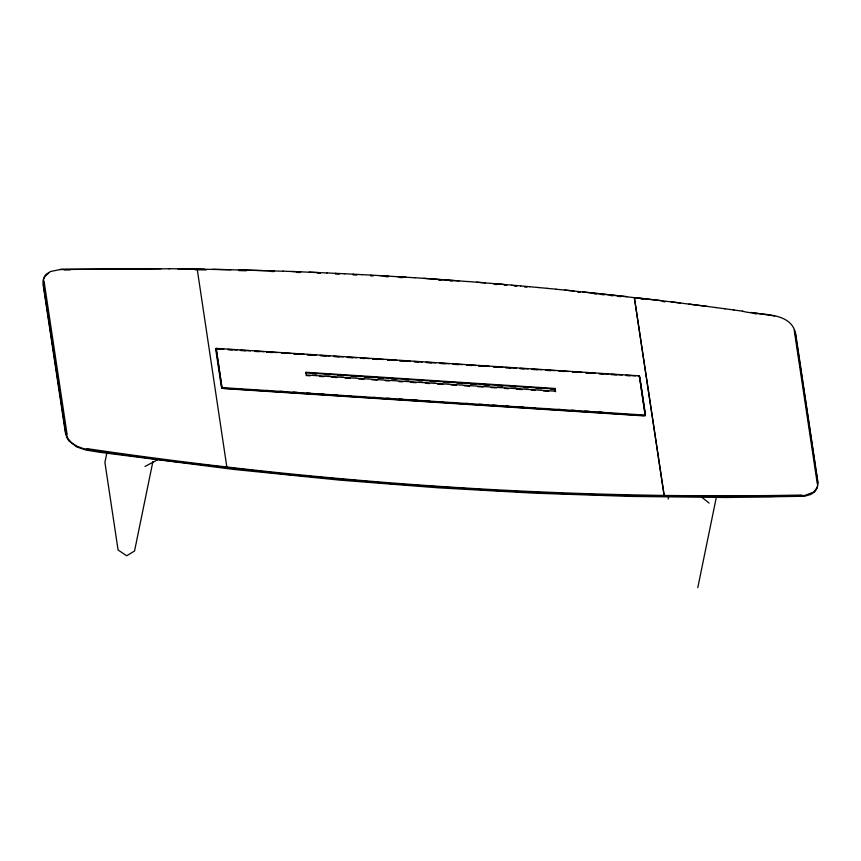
<?xml version="1.0" encoding="UTF-8"?>
<svg xmlns="http://www.w3.org/2000/svg" width="861" height="861" viewBox="0 0 861 861"><rect width="100%" height="100%" fill="white"/><g stroke="black" fill="none" stroke-linecap="round" stroke-linejoin="round"><path stroke-width="1.29" d="M44.051 281.095L67.136 434.73M817.261 483.484L794.165 329.849M43.427 279.491L43.384 284.636L65.867 433.643L67.987 438.615L71.603 442.78L76.747 446.116L83.399 448.635L100.489 451.616L171.769 461.227L287.23 474.379L393.402 483.839L499.186 490.716L569.498 493.859L639.637 495.861L770.681 496.528L804.626 495.505L813.667 492.105L817.304 487.315M817.573 486.573L817.616 481.428L815.776 469.159M107.076 451.896L104.913 462.411L118.075 549.985L126.685 555.775L134.531 551.051L152.871 461.722M216.133 348.909L216.24 348.361L639.389 375.859L645.287 415.11L645.18 415.669L222.03 388.171L216.133 348.909L220.147 349.168M222.03 388.171L216.24 348.361M305.741 373.383L305.967 372.275L555.151 388.472L555.56 391.195L306.376 374.998L305.967 372.275M306.376 374.998L306.258 375.547L310.283 375.816M555.151 388.472L554.925 389.581L550.911 389.323M639.389 375.859L645.18 415.669M668.168 499.014L668.706 496.388M697.787 587.654L716.126 498.336M43.696 278.738L45.116 276.112L48.743 273.045M145.025 466.447L157.907 459.602M59.732 269.536L160.91 268.729M801.569 495.043C562.545 499.692 323.123 483.419 86.638 448.581M64.188 269.891L70.408 269.794M169.628 268.793L61.54 269.256L50.508 271.506L46.279 274.239L44.46 276.629L43.276 280.223L43.233 285.368L65.35 432.534L66.954 437.786L68.869 440.832L76.597 446.859L85.799 450.034L100.339 452.359L233.848 469.428L340.213 480.169L437.377 487.756L534.218 493.17L630.726 496.42L726.91 497.497L804.475 496.248L810.492 494.558L814.721 491.825L817.154 488.058L817.95 482.515L795.65 333.519C790.549 310.595 758.896 315.836 742.354 311.187M169.025 268.707L204.541 269.224M177.764 268.783L230.759 269.73M195.103 269.741L206.36 269.913M212.764 269.289L274.508 270.935M239.035 269.848L283.269 271.237M238.884 270.591L246.397 270.774M271.441 271.506L273.949 271.592M282.871 271.14L300.79 271.882M291.653 271.452L318.322 272.593M296.518 272.388L300.274 272.528M309.217 272.141L327.094 272.98M317.849 273.238L320.357 273.357M326.782 272.883L335.865 273.378M335.575 273.292L344.648 273.798M335.424 274.035L339.191 274.207M344.368 273.712L353.419 274.239M353.161 274.153L362.201 274.691M353.01 274.885L356.777 275.089M361.964 274.605L370.983 275.165M370.757 275.079L388.569 276.166M370.607 275.821L373.125 275.961M379.561 275.574L406.155 277.242M385.706 276.672L388.214 276.822M397.179 276.607L414.948 277.802M399.547 277.511L402.065 277.662M197.223 269.181L226.83 466.974M223.795 349.114L218.436 348.759A2.874 1.765 11.6 0 0 215.885 350.395L221.331 386.632A2.874 1.765 11.6 0 0 224.42 388.623L642.866 415.82A2.874 1.765 11.6 0 0 645.416 414.184L639.971 377.947A2.874 1.765 11.6 0 0 639.228 376.806M227.821 349.372L237.206 349.986M241.231 350.244L250.626 350.857M254.641 351.116L264.036 351.729M266.716 351.901L277.446 352.601M281.472 352.859L290.857 353.473M293.536 353.645L304.267 354.345M306.946 354.517L316.342 355.119M320.367 355.389L329.752 355.991M333.777 356.26L343.162 356.863M347.187 357.132L356.572 357.735M360.598 358.004L369.982 358.606M372.673 358.789L383.393 359.478M387.418 359.747L396.813 360.35M399.493 360.533L410.223 361.222M414.249 361.491L422.288 362.007M426.313 362.277L435.709 362.879M439.723 363.148L449.119 363.751M453.144 364.02L462.529 364.623M466.554 364.892L475.939 365.495M478.619 365.667L489.349 366.366M493.375 366.625L502.759 367.238M505.45 367.41L516.169 368.11M520.195 368.368L528.245 368.895M532.27 369.154L541.655 369.767M545.68 370.026L555.065 370.639M559.09 370.897L568.475 371.511M572.5 371.769L581.896 372.382M585.91 372.641L595.306 373.254M599.331 373.513L608.716 374.126M611.396 374.298L622.126 374.998M626.151 375.256L635.536 375.87M228.176 349.695L232.201 349.953M240.23 350.481L245.589 350.825M254.964 351.439L258.978 351.697M267.018 352.214L272.367 352.569M281.741 353.171L285.755 353.44M293.795 353.957L299.154 354.301M307.183 354.829L312.543 355.173M320.572 355.701L325.932 356.045M333.971 356.572L339.32 356.917M347.36 357.444L352.709 357.789M360.748 358.305L364.763 358.574M372.802 359.091L378.151 359.446M387.525 360.049L391.551 360.307M399.579 360.834L404.939 361.179M414.313 361.792L418.328 362.05M426.367 362.578L431.716 362.922M439.756 363.439L445.105 363.794M453.144 364.311L458.504 364.666M466.533 365.182L471.893 365.538M478.587 365.968L483.947 366.312M493.321 366.926L497.335 367.184M505.364 367.712L510.724 368.056M520.098 368.669L524.112 368.928M532.152 369.444L537.512 369.8M545.54 370.316L550.9 370.671M558.929 371.188L564.289 371.532M572.317 372.06L577.677 372.404M585.717 372.931L591.066 373.276M599.105 373.803L603.12 374.061M611.159 374.578L616.508 374.933M625.882 375.536L629.908 375.805M305.849 372.835L555.044 389.032L555.453 391.744M312.435 373.825L316.461 374.083M324.5 374.61L329.86 374.955M337.889 375.482L343.248 375.826M351.288 376.354L356.648 376.698M364.687 377.215L370.047 377.57M378.087 378.087L383.446 378.442M391.486 378.958L396.846 379.314M404.874 379.83L408.9 380.088M418.274 380.702L422.299 380.96M430.339 381.488L435.688 381.832M443.727 382.359L449.087 382.704M457.126 383.231L462.486 383.575M470.526 384.103L475.885 384.447M483.925 384.964L489.285 385.319M497.324 385.836L502.673 386.191M510.713 386.707L516.073 387.063M524.112 387.579L528.137 387.837M536.166 388.365L541.526 388.709M319.657 376.418L323.682 376.688M331.722 377.204L337.071 377.559M345.11 378.076L350.47 378.42M358.51 378.948L363.869 379.292M371.909 379.819L377.269 380.164M385.308 380.691L389.323 380.949M398.708 381.563L402.722 381.821M410.762 382.338L416.121 382.693M425.495 383.296L429.521 383.565M437.549 384.081L442.909 384.436M450.949 384.953L456.308 385.308M464.348 385.825L469.708 386.169M477.747 386.697L483.107 387.041M491.147 387.568L496.506 387.913M504.535 388.44L508.56 388.698M516.6 389.226L521.96 389.57M531.334 390.184L535.359 390.442M543.388 390.959L548.748 391.314M266.458 390.42L270.472 390.69M279.836 391.292L285.185 391.637M293.214 392.164L297.228 392.422M306.602 393.036L310.617 393.294M319.98 393.907L323.994 394.166M333.358 394.768L337.372 395.038M346.735 395.64L350.75 395.899M360.124 396.512L364.128 396.77M373.502 397.384L376.171 397.556M386.88 398.245L390.894 398.514M398.923 399.03L402.937 399.289M412.301 399.902L417.65 400.247M425.678 400.774L429.693 401.032M439.067 401.646L443.081 401.904M452.445 402.507L456.459 402.776M465.823 403.378L469.837 403.637M479.2 404.25L483.215 404.509M492.578 405.122L496.593 405.38M505.967 405.994L508.636 406.166M519.344 406.855L523.359 407.124M531.388 407.64L535.402 407.899M544.765 408.512L548.78 408.771M558.143 409.384L562.158 409.642M571.521 410.245L575.535 410.514M584.91 411.117L588.924 411.386M598.287 411.988L602.302 412.247M222.138 387.611L645.287 415.11M664.079 495.387L634.353 297.594L664.197 495.398M414.808 277.716L458.978 280.89M423.623 278.297L467.792 281.558M438.593 280.083L441.112 280.255M449.937 280.89L452.455 281.084M467.749 281.482L503.093 284.345M476.585 282.171L485.421 282.882M494.246 283.678L511.94 285.109M494.106 284.345L496.625 284.55M504.212 285.195L506.731 285.411M511.897 285.174L520.787 285.884M514.318 286.067L516.848 286.293M520.733 285.949L529.633 286.681M524.424 286.971L526.954 287.197M529.569 286.745L538.491 287.499M538.405 287.563L547.338 288.327M547.241 288.392L556.195 289.178M556.077 289.242L573.921 290.943M564.924 290.103L627.152 296.636M577.57 292.062L580.099 292.32M582.617 291.89L662.701 300.79M594.036 293.773L596.576 294.042M601.645 294.58L604.174 294.86M610.514 295.538L613.054 295.818M618.123 296.378L620.663 296.668M635.762 297.68L680.491 302.975M640.961 298.971L643.501 299.273M662.55 301.533L665.09 301.845M671.246 301.899L707.182 306.387M689.015 304.105L716.094 307.56M715.674 307.56L725.005 308.755M724.564 308.755L733.916 309.96M733.454 309.96L742.828 311.187M751.255 312.425L774.663 315.998M754.139 313.533L756.69 313.899M701.79 497.206L709.098 503.104M795.133 332.421L801.031 371.048M801.214 372.275L802.689 382.09M802.872 383.317L812.084 444.631M812.267 445.858L813.925 456.9M814.108 458.127L815.582 467.932M638.324 376.289A2.874 1.765 11.6 0 1 638.959 376.612"/></g></svg>
